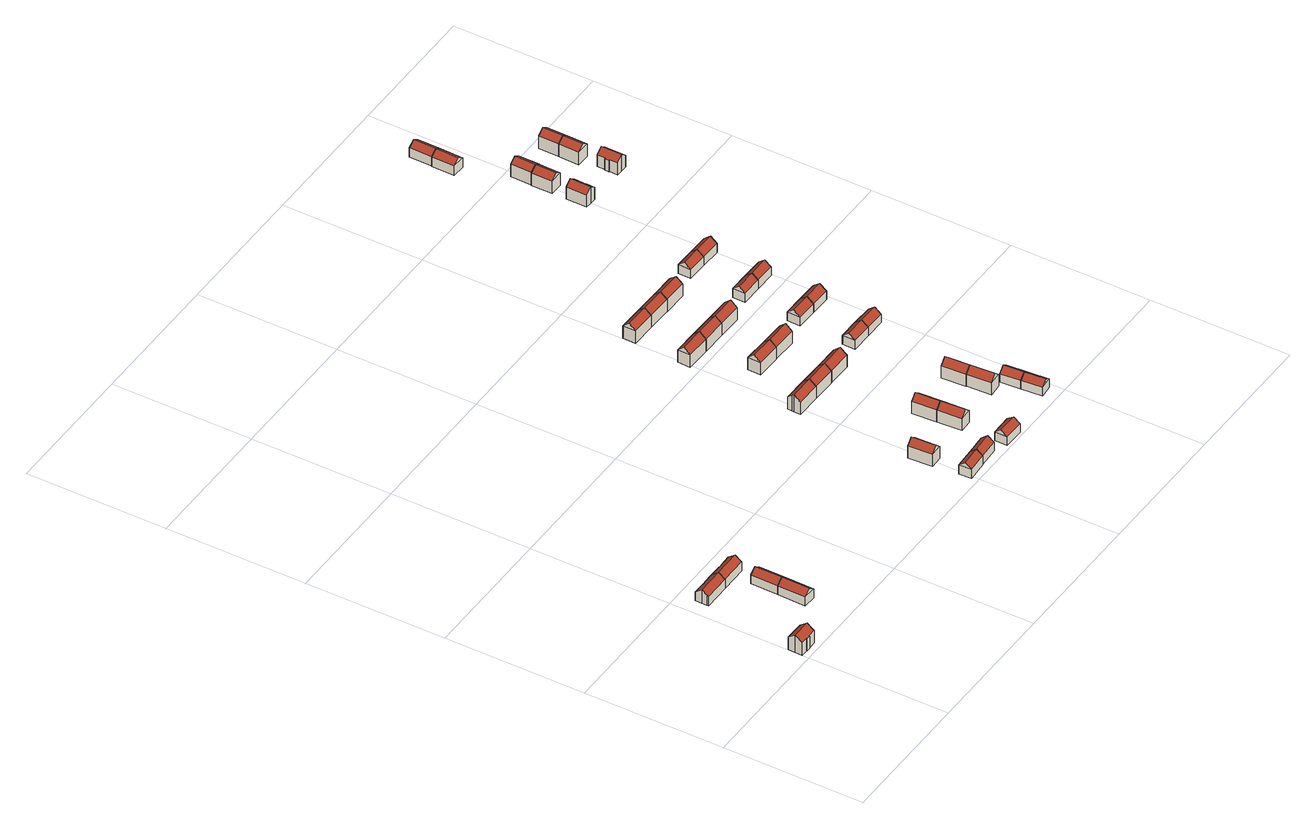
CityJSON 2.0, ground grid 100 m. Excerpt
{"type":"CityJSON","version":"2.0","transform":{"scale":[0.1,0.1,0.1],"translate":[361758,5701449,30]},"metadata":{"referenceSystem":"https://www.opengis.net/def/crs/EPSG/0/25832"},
"CityObjects":{
"building1":{"type":"Building","attributes":{"Geometrietyp2DReferenz":"3000","Gemeindeschluessel":"05113000","function":"31001_1010","yearOfConstruction":1959,"roofType":"3100","measuredHeight":13.71,"storeysAboveGround":3},"geometry":[{"type":"Solid","lod":"2","boundaries":[[[[0,1,2,3]],[[4,5,1,0]],[[6,7,5,4]],[[8,9,7,6]],[[10,11,9,8]],[[12,13,11,10]],[[14,15,13,12]],[[16,17,15,14]],[[18,19,17,16]],[[20,21,19,18]],[[3,2,21,20]],[[10,8,6,4,0,3,20,18,12]],[[16,14,12,18]],[[1,5,7,9,11,13,15,17,19,21,2]]]],"semantics":{"surfaces":[{"type":"WallSurface"},{"type":"RoofSurface"},{"type":"GroundSurface"}],"values":[[0,0,0,0,0,0,0,0,0,0,0,1,1,2]]}}]},
"building2":{"type":"Building","attributes":{"Geometrietyp2DReferenz":"3000","Gemeindeschluessel":"05113000","function":"31001_1010","yearOfConstruction":1959,"roofType":"3100","measuredHeight":10.8,"storeysAboveGround":2},"geometry":[{"type":"Solid","lod":"2","boundaries":[[[[22,23,24,25]],[[26,27,23,22]],[[28,29,27,26]],[[30,31,29,28]],[[32,33,31,30]],[[34,35,33,32]],[[36,37,35,34]],[[38,39,37,36]],[[40,41,39,38]],[[42,43,41,40]],[[25,24,43,42]],[[42,40,38,36,34,32,30,25]],[[28,26,22,25,30]],[[23,27,29,31,33,35,37,39,41,43,24]]]],"semantics":{"surfaces":[{"type":"WallSurface"},{"type":"RoofSurface"},{"type":"GroundSurface"}],"values":[[0,0,0,0,0,0,0,0,0,0,0,1,1,2]]}}]},
"building3":{"type":"Building","attributes":{"Geometrietyp2DReferenz":"3000","Gemeindeschluessel":"05113000","function":"31001_1010","yearOfConstruction":1959,"roofType":"3100","measuredHeight":10.66,"storeysAboveGround":2},"geometry":[{"type":"Solid","lod":"2","boundaries":[[[[44,45,46,47]],[[48,49,45,44]],[[50,51,49,48]],[[47,46,51,50]],[[44,52,48]],[[50,53,47]],[[47,53,52,44]],[[48,52,53,50]],[[45,49,51,46]]]],"semantics":{"surfaces":[{"type":"WallSurface"},{"type":"RoofSurface"},{"type":"GroundSurface"}],"values":[[0,0,0,0,0,0,1,1,2]]}}]},
"building4":{"type":"Building","attributes":{"Geometrietyp2DReferenz":"3000","Gemeindeschluessel":"05113000","function":"31001_1010","yearOfConstruction":1959,"roofType":"3100","measuredHeight":10.43,"storeysAboveGround":2},"geometry":[{"type":"Solid","lod":"2","boundaries":[[[[50,54,55,53]],[[56,57,54,50]],[[58,59,57,56]],[[60,61,59,58]],[[62,63,61,60]],[[47,64,63,62]],[[53,55,64,47]],[[56,50,53,58]],[[47,62,60,58,53]],[[54,57,59,61,63,64,55]]]],"semantics":{"surfaces":[{"type":"WallSurface"},{"type":"RoofSurface"},{"type":"GroundSurface"}],"values":[[0,0,0,0,0,0,0,1,1,2]]}}]},
"building5":{"type":"Building","attributes":{"Geometrietyp2DReferenz":"3000","Gemeindeschluessel":"05113000","function":"31001_1010","yearOfConstruction":1959,"roofType":"3100","measuredHeight":10.86,"storeysAboveGround":2},"geometry":[{"type":"Solid","lod":"2","boundaries":[[[[25,65,66,22]],[[42,67,65,25]],[[68,69,67,42]],[[70,71,69,68]],[[72,73,71,70]],[[74,75,73,72]],[[76,77,75,74]],[[78,79,77,76]],[[80,81,79,78]],[[82,83,81,80]],[[22,66,83,82]],[[76,74,72,70,68,42,25,78]],[[22,82,80,78,25]],[[65,67,69,71,73,75,77,79,81,83,66]]]],"semantics":{"surfaces":[{"type":"WallSurface"},{"type":"RoofSurface"},{"type":"GroundSurface"}],"values":[[0,0,0,0,0,0,0,0,0,0,0,1,1,2]]}}]},
"building6":{"type":"Building","attributes":{"Geometrietyp2DReferenz":"3000","Gemeindeschluessel":"05113000","function":"31001_1010","yearOfConstruction":1957,"roofType":"3100","measuredHeight":10.59,"storeysAboveGround":2},"geometry":[{"type":"Solid","lod":"2","boundaries":[[[[84,85,86,87]],[[88,89,85,84]],[[90,91,89,88]],[[87,86,91,90]],[[84,92,88]],[[90,93,87]],[[87,93,92,84]],[[88,92,93,90]],[[85,89,91,86]]]],"semantics":{"surfaces":[{"type":"WallSurface"},{"type":"RoofSurface"},{"type":"GroundSurface"}],"values":[[0,0,0,0,0,0,1,1,2]]}}]},
"building7":{"type":"Building","attributes":{"Geometrietyp2DReferenz":"3000","Gemeindeschluessel":"05113000","function":"31001_1010","yearOfConstruction":1957,"roofType":"3100","measuredHeight":13.42,"storeysAboveGround":3},"geometry":[{"type":"Solid","lod":"2","boundaries":[[[[94,95,96,97]],[[98,99,95,94]],[[100,101,99,98]],[[97,96,101,100]],[[94,102,98]],[[100,103,97]],[[97,103,102,94]],[[98,102,103,100]],[[95,99,101,96]]]],"semantics":{"surfaces":[{"type":"WallSurface"},{"type":"RoofSurface"},{"type":"GroundSurface"}],"values":[[0,0,0,0,0,0,1,1,2]]}}]},
"building8":{"type":"Building","attributes":{"Geometrietyp2DReferenz":"3000","Gemeindeschluessel":"05113000","function":"31001_1010","yearOfConstruction":1957,"roofType":"3100","measuredHeight":10.44,"storeysAboveGround":2},"geometry":[{"type":"Solid","lod":"2","boundaries":[[[[87,104,105,106]],[[90,107,104,87]],[[108,109,107,90]],[[106,105,109,108]],[[87,93,90]],[[108,110,106]],[[106,110,93,87]],[[90,93,110,108]],[[104,107,109,105]]]],"semantics":{"surfaces":[{"type":"WallSurface"},{"type":"RoofSurface"},{"type":"GroundSurface"}],"values":[[0,0,0,0,0,0,1,1,2]]}}]},
"building9":{"type":"Building","attributes":{"Geometrietyp2DReferenz":"3000","Gemeindeschluessel":"05113000","function":"31001_1010","yearOfConstruction":1957,"roofType":"3100","measuredHeight":13.71,"storeysAboveGround":3},"geometry":[{"type":"Solid","lod":"2","boundaries":[[[[111,112,113,114]],[[115,116,112,111]],[[117,118,116,115]],[[119,120,118,117]],[[121,122,120,119]],[[123,124,122,121]],[[114,113,124,123]],[[114,123,121,111]],[[119,117,115,111,121]],[[112,116,118,120,122,124,113]]]],"semantics":{"surfaces":[{"type":"WallSurface"},{"type":"RoofSurface"},{"type":"GroundSurface"}],"values":[[0,0,0,0,0,0,0,1,1,2]]}}]},
"building10":{"type":"Building","attributes":{"Geometrietyp2DReferenz":"3000","Gemeindeschluessel":"05113000","function":"31001_1010","yearOfConstruction":1957,"roofType":"3100","measuredHeight":10.47,"storeysAboveGround":2},"geometry":[{"type":"Solid","lod":"2","boundaries":[[[[125,126,127,128]],[[129,130,126,125]],[[131,132,130,129]],[[128,127,132,131]],[[125,133,129]],[[131,134,128]],[[128,134,133,125]],[[129,133,134,131]],[[126,130,132,127]]]],"semantics":{"surfaces":[{"type":"WallSurface"},{"type":"RoofSurface"},{"type":"GroundSurface"}],"values":[[0,0,0,0,0,0,1,1,2]]}}]},
"building11":{"type":"Building","attributes":{"Geometrietyp2DReferenz":"3000","Gemeindeschluessel":"05113000","function":"31001_1010","yearOfConstruction":1957,"roofType":"3100","measuredHeight":13.42,"storeysAboveGround":3},"geometry":[{"type":"Solid","lod":"2","boundaries":[[[[135,136,137,138]],[[139,140,136,135]],[[141,142,140,139]],[[138,137,142,141]],[[135,143,139]],[[141,144,138]],[[138,144,143,135]],[[139,143,144,141]],[[136,140,142,137]]]],"semantics":{"surfaces":[{"type":"WallSurface"},{"type":"RoofSurface"},{"type":"GroundSurface"}],"values":[[0,0,0,0,0,0,1,1,2]]}}]},
"building12":{"type":"Building","attributes":{"Geometrietyp2DReferenz":"3000","Gemeindeschluessel":"05113000","function":"31001_1010","yearOfConstruction":1957,"roofType":"3100","measuredHeight":13.41,"storeysAboveGround":3},"geometry":[{"type":"Solid","lod":"2","boundaries":[[[[138,137,145,146]],[[141,142,137,138]],[[147,148,142,141]],[[146,145,148,147]],[[138,144,141]],[[147,149,146]],[[146,149,144,138]],[[141,144,149,147]],[[137,142,148,145]]]],"semantics":{"surfaces":[{"type":"WallSurface"},{"type":"RoofSurface"},{"type":"GroundSurface"}],"values":[[0,0,0,0,0,0,1,1,2]]}}]},
"building13":{"type":"Building","attributes":{"Geometrietyp2DReferenz":"3000","Gemeindeschluessel":"05113000","function":"31001_1010","yearOfConstruction":1958,"roofType":"3100","measuredHeight":13.55,"storeysAboveGround":3},"geometry":[{"type":"Solid","lod":"2","boundaries":[[[[150,151,152,119]],[[153,154,151,150]],[[123,155,154,153]],[[119,152,155,123]],[[150,156,153]],[[123,121,119]],[[119,121,156,150]],[[153,156,121,123]],[[151,154,155,152]]]],"semantics":{"surfaces":[{"type":"WallSurface"},{"type":"RoofSurface"},{"type":"GroundSurface"}],"values":[[0,0,0,0,0,0,1,1,2]]}}]},
"building14":{"type":"Building","attributes":{"Geometrietyp2DReferenz":"3000","Gemeindeschluessel":"05113000","function":"31001_1010","yearOfConstruction":1957,"roofType":"3100","measuredHeight":13.8,"storeysAboveGround":3},"geometry":[{"type":"Solid","lod":"2","boundaries":[[[[157,158,159,160]],[[161,162,158,157]],[[163,164,162,161]],[[160,159,164,163]],[[157,165,161]],[[163,166,160]],[[160,166,165,157]],[[161,165,166,163]],[[158,162,164,159]]]],"semantics":{"surfaces":[{"type":"WallSurface"},{"type":"RoofSurface"},{"type":"GroundSurface"}],"values":[[0,0,0,0,0,0,1,1,2]]}}]},
"building15":{"type":"Building","attributes":{"Geometrietyp2DReferenz":"3000","Gemeindeschluessel":"05113000","function":"31001_1010","yearOfConstruction":1957,"roofType":"3100","measuredHeight":13.67,"storeysAboveGround":3},"geometry":[{"type":"Solid","lod":"2","boundaries":[[[[167,168,169,170]],[[171,172,168,167]],[[173,174,172,171]],[[170,169,174,173]],[[167,175,171]],[[173,176,170]],[[170,176,175,167]],[[171,175,176,173]],[[168,172,174,169]]]],"semantics":{"surfaces":[{"type":"WallSurface"},{"type":"RoofSurface"},{"type":"GroundSurface"}],"values":[[0,0,0,0,0,0,1,1,2]]}}]},
"building16":{"type":"Building","attributes":{"Geometrietyp2DReferenz":"3000","Gemeindeschluessel":"05113000","function":"31001_1010","yearOfConstruction":1958,"roofType":"3100","measuredHeight":13.43,"storeysAboveGround":3},"geometry":[{"type":"Solid","lod":"2","boundaries":[[[[177,178,179,150]],[[180,181,178,177]],[[153,182,181,180]],[[150,179,182,153]],[[177,183,180]],[[153,156,150]],[[150,156,183,177]],[[180,183,156,153]],[[178,181,182,179]]]],"semantics":{"surfaces":[{"type":"WallSurface"},{"type":"RoofSurface"},{"type":"GroundSurface"}],"values":[[0,0,0,0,0,0,1,1,2]]}}]},
"building17":{"type":"Building","attributes":{"Geometrietyp2DReferenz":"3000","Gemeindeschluessel":"05113000","function":"31001_1010","yearOfConstruction":1957,"roofType":"3100","measuredHeight":13.74,"storeysAboveGround":3},"geometry":[{"type":"Solid","lod":"2","boundaries":[[[[184,185,186,187]],[[188,189,185,184]],[[190,191,189,188]],[[187,186,191,190]],[[184,192,188]],[[190,193,187]],[[187,193,192,184]],[[188,192,193,190]],[[185,189,191,186]]]],"semantics":{"surfaces":[{"type":"WallSurface"},{"type":"RoofSurface"},{"type":"GroundSurface"}],"values":[[0,0,0,0,0,0,1,1,2]]}}]},
"building18":{"type":"Building","attributes":{"Geometrietyp2DReferenz":"3000","Gemeindeschluessel":"05113000","function":"31001_1010","yearOfConstruction":1957,"roofType":"3100","measuredHeight":13.67,"storeysAboveGround":3},"geometry":[{"type":"Solid","lod":"2","boundaries":[[[[194,195,196,157]],[[197,198,195,194]],[[161,199,198,197]],[[157,196,199,161]],[[194,200,197]],[[161,165,157]],[[157,165,200,194]],[[197,200,165,161]],[[195,198,199,196]]]],"semantics":{"surfaces":[{"type":"WallSurface"},{"type":"RoofSurface"},{"type":"GroundSurface"}],"values":[[0,0,0,0,0,0,1,1,2]]}}]},
"building19":{"type":"Building","attributes":{"Geometrietyp2DReferenz":"3000","Gemeindeschluessel":"05113000","function":"31001_1010","yearOfConstruction":1957,"roofType":"3100","measuredHeight":13.4,"storeysAboveGround":3},"geometry":[{"type":"Solid","lod":"2","boundaries":[[[[201,202,203,204]],[[205,206,202,201]],[[207,208,206,205]],[[204,203,208,207]],[[201,209,205]],[[207,210,204]],[[204,210,209,201]],[[205,209,210,207]],[[202,206,208,203]]]],"semantics":{"surfaces":[{"type":"WallSurface"},{"type":"RoofSurface"},{"type":"GroundSurface"}],"values":[[0,0,0,0,0,0,1,1,2]]}}]},
"building20":{"type":"Building","attributes":{"Geometrietyp2DReferenz":"3000","Gemeindeschluessel":"05113000","function":"31001_1010","yearOfConstruction":1957,"roofType":"3100","measuredHeight":13.56,"storeysAboveGround":3},"geometry":[{"type":"Solid","lod":"2","boundaries":[[[[211,212,213,167]],[[214,215,212,211]],[[171,216,215,214]],[[167,213,216,171]],[[211,217,214]],[[171,175,167]],[[167,175,217,211]],[[214,217,175,171]],[[212,215,216,213]]]],"semantics":{"surfaces":[{"type":"WallSurface"},{"type":"RoofSurface"},{"type":"GroundSurface"}],"values":[[0,0,0,0,0,0,1,1,2]]}}]},
"building21":{"type":"Building","attributes":{"Geometrietyp2DReferenz":"3000","Gemeindeschluessel":"05113000","function":"31001_1010","yearOfConstruction":1957,"roofType":"3100","measuredHeight":13.49,"storeysAboveGround":3},"geometry":[{"type":"Solid","lod":"2","boundaries":[[[[204,218,219,220]],[[207,221,218,204]],[[222,223,221,207]],[[220,219,223,222]],[[204,210,207]],[[222,224,220]],[[220,224,210,204]],[[207,210,224,222]],[[218,221,223,219]]]],"semantics":{"surfaces":[{"type":"WallSurface"},{"type":"RoofSurface"},{"type":"GroundSurface"}],"values":[[0,0,0,0,0,0,1,1,2]]}}]},
"building22":{"type":"Building","attributes":{"Geometrietyp2DReferenz":"3000","Gemeindeschluessel":"05113000","function":"31001_1010","yearOfConstruction":1957,"roofType":"3100","measuredHeight":10.37,"storeysAboveGround":2},"geometry":[{"type":"Solid","lod":"2","boundaries":[[[[225,226,227,228]],[[229,230,226,225]],[[231,232,230,229]],[[228,227,232,231]],[[225,233,229]],[[231,234,228]],[[228,234,233,225]],[[229,233,234,231]],[[226,230,232,227]]]],"semantics":{"surfaces":[{"type":"WallSurface"},{"type":"RoofSurface"},{"type":"GroundSurface"}],"values":[[0,0,0,0,0,0,1,1,2]]}}]},
"building23":{"type":"Building","attributes":{"Geometrietyp2DReferenz":"3000","Gemeindeschluessel":"05113000","function":"31001_1010","yearOfConstruction":1957,"roofType":"3100","measuredHeight":13.65,"storeysAboveGround":3},"geometry":[{"type":"Solid","lod":"2","boundaries":[[[[192,235,236,188]],[[184,237,235,192]],[[238,239,237,184]],[[240,241,239,238]],[[242,243,241,240]],[[188,236,243,242]],[[188,242,240,192]],[[238,184,192,240]],[[235,237,239,241,243,236]]]],"semantics":{"surfaces":[{"type":"WallSurface"},{"type":"RoofSurface"},{"type":"GroundSurface"}],"values":[[0,0,0,0,0,0,1,1,2]]}}]},
"building24":{"type":"Building","attributes":{"Geometrietyp2DReferenz":"3000","Gemeindeschluessel":"05113000","function":"31001_1010","yearOfConstruction":1957,"roofType":"3100","measuredHeight":10.38,"storeysAboveGround":2},"geometry":[{"type":"Solid","lod":"2","boundaries":[[[[228,227,244,245]],[[231,232,227,228]],[[246,247,232,231]],[[245,244,247,246]],[[228,234,231]],[[246,248,245]],[[245,248,234,228]],[[231,234,248,246]],[[227,232,247,244]]]],"semantics":{"surfaces":[{"type":"WallSurface"},{"type":"RoofSurface"},{"type":"GroundSurface"}],"values":[[0,0,0,0,0,0,1,1,2]]}}]},
"building25":{"type":"Building","attributes":{"Geometrietyp2DReferenz":"3000","Gemeindeschluessel":"05113000","function":"31001_1010","yearOfConstruction":1957,"roofType":"3100","measuredHeight":13.63,"storeysAboveGround":3},"geometry":[{"type":"Solid","lod":"2","boundaries":[[[[249,250,195,194]],[[251,252,250,249]],[[197,198,252,251]],[[194,195,198,197]],[[249,253,251]],[[197,200,194]],[[194,200,253,249]],[[251,253,200,197]],[[250,252,198,195]]]],"semantics":{"surfaces":[{"type":"WallSurface"},{"type":"RoofSurface"},{"type":"GroundSurface"}],"values":[[0,0,0,0,0,0,1,1,2]]}}]},
"building26":{"type":"Building","attributes":{"Geometrietyp2DReferenz":"3000","Gemeindeschluessel":"05113000","function":"31001_1010","yearOfConstruction":1957,"roofType":"3100","measuredHeight":10.64,"storeysAboveGround":2},"geometry":[{"type":"Solid","lod":"2","boundaries":[[[[254,255,256,257]],[[258,259,255,254]],[[260,261,259,258]],[[257,256,261,260]],[[254,262,258]],[[260,263,257]],[[257,263,262,254]],[[258,262,263,260]],[[255,259,261,256]]]],"semantics":{"surfaces":[{"type":"WallSurface"},{"type":"RoofSurface"},{"type":"GroundSurface"}],"values":[[0,0,0,0,0,0,1,1,2]]}}]},
"building27":{"type":"Building","attributes":{"Geometrietyp2DReferenz":"3000","Gemeindeschluessel":"05113000","function":"31001_1010","yearOfConstruction":1957,"roofType":"3100","measuredHeight":13.68,"storeysAboveGround":3},"geometry":[{"type":"Solid","lod":"2","boundaries":[[[[264,265,266,238]],[[267,268,265,264]],[[242,269,268,267]],[[238,266,269,242]],[[264,270,267]],[[242,240,238]],[[238,240,270,264]],[[267,270,240,242]],[[265,268,269,266]]]],"semantics":{"surfaces":[{"type":"WallSurface"},{"type":"RoofSurface"},{"type":"GroundSurface"}],"values":[[0,0,0,0,0,0,1,1,2]]}}]},
"building28":{"type":"Building","attributes":{"Geometrietyp2DReferenz":"3000","Gemeindeschluessel":"05113000","function":"31001_1010","yearOfConstruction":1957,"roofType":"3100","measuredHeight":10.66,"storeysAboveGround":2},"geometry":[{"type":"Solid","lod":"2","boundaries":[[[[271,272,273,274]],[[275,276,272,271]],[[277,278,276,275]],[[274,273,278,277]],[[271,279,275]],[[277,280,274]],[[274,280,279,271]],[[275,279,280,277]],[[272,276,278,273]]]],"semantics":{"surfaces":[{"type":"WallSurface"},{"type":"RoofSurface"},{"type":"GroundSurface"}],"values":[[0,0,0,0,0,0,1,1,2]]}}]},
"building29":{"type":"Building","attributes":{"Geometrietyp2DReferenz":"3000","Gemeindeschluessel":"05113000","function":"31001_1010","yearOfConstruction":1957,"roofType":"3100","measuredHeight":10.37,"storeysAboveGround":2},"geometry":[{"type":"Solid","lod":"2","boundaries":[[[[281,282,283,254]],[[284,285,282,281]],[[258,286,285,284]],[[254,283,286,258]],[[281,287,284]],[[258,262,254]],[[254,262,287,281]],[[284,287,262,258]],[[282,285,286,283]]]],"semantics":{"surfaces":[{"type":"WallSurface"},{"type":"RoofSurface"},{"type":"GroundSurface"}],"values":[[0,0,0,0,0,0,1,1,2]]}}]},
"building30":{"type":"Building","attributes":{"Geometrietyp2DReferenz":"3000","Gemeindeschluessel":"05113000","function":"31001_1010","yearOfConstruction":1957,"roofType":"3100","measuredHeight":10.66,"storeysAboveGround":2},"geometry":[{"type":"Solid","lod":"2","boundaries":[[[[288,289,290,291]],[[292,293,289,288]],[[294,295,293,292]],[[291,290,295,294]],[[288,296,292]],[[294,297,291]],[[291,297,296,288]],[[292,296,297,294]],[[289,293,295,290]]]],"semantics":{"surfaces":[{"type":"WallSurface"},{"type":"RoofSurface"},{"type":"GroundSurface"}],"values":[[0,0,0,0,0,0,1,1,2]]}}]},
"building31":{"type":"Building","attributes":{"Geometrietyp2DReferenz":"3000","Gemeindeschluessel":"05113000","function":"31001_1010","yearOfConstruction":1957,"roofType":"3100","measuredHeight":10.38,"storeysAboveGround":2},"geometry":[{"type":"Solid","lod":"2","boundaries":[[[[298,299,300,271]],[[301,302,299,298]],[[275,303,302,301]],[[271,300,303,275]],[[298,304,301]],[[275,279,271]],[[271,279,304,298]],[[301,304,279,275]],[[299,302,303,300]]]],"semantics":{"surfaces":[{"type":"WallSurface"},{"type":"RoofSurface"},{"type":"GroundSurface"}],"values":[[0,0,0,0,0,0,1,1,2]]}}]},
"building32":{"type":"Building","attributes":{"Geometrietyp2DReferenz":"3000","Gemeindeschluessel":"05113000","function":"31001_1010","yearOfConstruction":1957,"roofType":"3100","measuredHeight":10.72,"storeysAboveGround":2},"geometry":[{"type":"Solid","lod":"2","boundaries":[[[[305,306,307,308]],[[309,310,306,305]],[[311,312,310,309]],[[308,307,312,311]],[[305,313,309]],[[311,314,308]],[[308,314,313,305]],[[309,313,314,311]],[[306,310,312,307]]]],"semantics":{"surfaces":[{"type":"WallSurface"},{"type":"RoofSurface"},{"type":"GroundSurface"}],"values":[[0,0,0,0,0,0,1,1,2]]}}]},
"building33":{"type":"Building","attributes":{"Geometrietyp2DReferenz":"3000","Gemeindeschluessel":"05113000","function":"31001_1010","yearOfConstruction":1957,"roofType":"3100","measuredHeight":10.46,"storeysAboveGround":2},"geometry":[{"type":"Solid","lod":"2","boundaries":[[[[315,316,317,288]],[[318,319,316,315]],[[292,320,319,318]],[[288,317,320,292]],[[315,321,318]],[[292,296,288]],[[288,296,321,315]],[[318,321,296,292]],[[316,319,320,317]]]],"semantics":{"surfaces":[{"type":"WallSurface"},{"type":"RoofSurface"},{"type":"GroundSurface"}],"values":[[0,0,0,0,0,0,1,1,2]]}}]},
"building34":{"type":"Building","attributes":{"Geometrietyp2DReferenz":"3000","Gemeindeschluessel":"05113000","function":"31001_1010","yearOfConstruction":1957,"roofType":"3100","measuredHeight":10.63,"storeysAboveGround":2},"geometry":[{"type":"Solid","lod":"2","boundaries":[[[[322,323,306,305]],[[324,325,323,322]],[[309,310,325,324]],[[305,306,310,309]],[[322,326,324]],[[309,313,305]],[[305,313,326,322]],[[324,326,313,309]],[[323,325,310,306]]]],"semantics":{"surfaces":[{"type":"WallSurface"},{"type":"RoofSurface"},{"type":"GroundSurface"}],"values":[[0,0,0,0,0,0,1,1,2]]}}]},
"building35":{"type":"Building","attributes":{"Geometrietyp2DReferenz":"3000","Gemeindeschluessel":"05113000","function":"31001_1010","yearOfConstruction":1955,"roofType":"3100","measuredHeight":13.12,"storeysAboveGround":3},"geometry":[{"type":"Solid","lod":"2","boundaries":[[[[327,328,329,330]],[[331,332,328,327]],[[333,334,332,331]],[[335,336,334,333]],[[337,338,336,335]],[[339,340,338,337]],[[341,342,340,339]],[[343,344,342,341]],[[345,346,344,343]],[[330,329,346,345]],[[331,327,330,333]],[[345,343,341,339,337,335,333,330]],[[328,332,334,336,338,340,342,344,346,329]]]],"semantics":{"surfaces":[{"type":"WallSurface"},{"type":"RoofSurface"},{"type":"GroundSurface"}],"values":[[0,0,0,0,0,0,0,0,0,0,1,1,2]]}}]},
"building36":{"type":"Building","attributes":{"Geometrietyp2DReferenz":"3000","Gemeindeschluessel":"05113000","function":"31001_1010","yearOfConstruction":1950,"roofType":"3100","measuredHeight":13.05,"storeysAboveGround":3},"geometry":[{"type":"Solid","lod":"2","boundaries":[[[[347,348,349,350]],[[351,352,348,347]],[[353,354,352,351]],[[350,349,354,353]],[[347,355,351]],[[353,356,350]],[[350,356,355,347]],[[351,355,356,353]],[[348,352,354,349]]]],"semantics":{"surfaces":[{"type":"WallSurface"},{"type":"RoofSurface"},{"type":"GroundSurface"}],"values":[[0,0,0,0,0,0,1,1,2]]}}]},
"building37":{"type":"Building","attributes":{"Geometrietyp2DReferenz":"3000","Gemeindeschluessel":"05113000","function":"31001_1010","yearOfConstruction":1950,"roofType":"3100","measuredHeight":10.8,"storeysAboveGround":2},"geometry":[{"type":"Solid","lod":"2","boundaries":[[[[357,358,359,360]],[[361,362,358,357]],[[363,364,362,361]],[[360,359,364,363]],[[357,365,361]],[[363,366,360]],[[360,366,365,357]],[[361,365,366,363]],[[358,362,364,359]]]],"semantics":{"surfaces":[{"type":"WallSurface"},{"type":"RoofSurface"},{"type":"GroundSurface"}],"values":[[0,0,0,0,0,0,1,1,2]]}}]},
"building38":{"type":"Building","attributes":{"Geometrietyp2DReferenz":"3000","Gemeindeschluessel":"05113000","function":"31001_1010","yearOfConstruction":1950,"roofType":"3100","measuredHeight":13.12,"storeysAboveGround":3},"geometry":[{"type":"Solid","lod":"2","boundaries":[[[[367,368,369,370]],[[371,372,368,367]],[[373,374,372,371]],[[370,369,374,373]],[[367,375,371]],[[373,376,370]],[[370,376,375,367]],[[371,375,376,373]],[[368,372,374,369]]]],"semantics":{"surfaces":[{"type":"WallSurface"},{"type":"RoofSurface"},{"type":"GroundSurface"}],"values":[[0,0,0,0,0,0,1,1,2]]}}]},
"building39":{"type":"Building","attributes":{"Geometrietyp2DReferenz":"3000","Gemeindeschluessel":"05113000","function":"31001_1010","yearOfConstruction":1950,"roofType":"3100","measuredHeight":10.46,"storeysAboveGround":2},"geometry":[{"type":"Solid","lod":"2","boundaries":[[[[360,377,378,379]],[[363,380,377,360]],[[381,382,380,363]],[[379,378,382,381]],[[360,366,363]],[[381,383,379]],[[379,383,366,360]],[[363,366,383,381]],[[377,380,382,378]]]],"semantics":{"surfaces":[{"type":"WallSurface"},{"type":"RoofSurface"},{"type":"GroundSurface"}],"values":[[0,0,0,0,0,0,1,1,2]]}}]},
"building40":{"type":"Building","attributes":{"Geometrietyp2DReferenz":"3000","Gemeindeschluessel":"05113000","function":"31001_1010","yearOfConstruction":1955,"roofType":"3100","measuredHeight":12.88,"storeysAboveGround":3},"geometry":[{"type":"Solid","lod":"2","boundaries":[[[[384,385,386,387]],[[388,389,385,384]],[[390,391,389,388]],[[392,393,391,390]],[[394,395,393,392]],[[396,397,395,394]],[[398,399,397,396]],[[400,401,399,398]],[[402,403,401,400]],[[387,386,403,402]],[[387,402,400,398,396,394,392,384]],[[390,388,384,392]],[[385,389,391,393,395,397,399,401,403,386]]]],"semantics":{"surfaces":[{"type":"WallSurface"},{"type":"RoofSurface"},{"type":"GroundSurface"}],"values":[[0,0,0,0,0,0,0,0,0,0,1,1,2]]}}]},
"building41":{"type":"Building","attributes":{"Geometrietyp2DReferenz":"3000","Gemeindeschluessel":"05113000","function":"31001_1010","yearOfConstruction":1950,"roofType":"3100","measuredHeight":13.29,"storeysAboveGround":3},"geometry":[{"type":"Solid","lod":"2","boundaries":[[[[404,405,406,407]],[[408,409,405,404]],[[410,411,409,408]],[[407,406,411,410]],[[404,412,408]],[[410,413,407]],[[407,413,412,404]],[[408,412,413,410]],[[405,409,411,406]]]],"semantics":{"surfaces":[{"type":"WallSurface"},{"type":"RoofSurface"},{"type":"GroundSurface"}],"values":[[0,0,0,0,0,0,1,1,2]]}}]},
"building42":{"type":"Building","attributes":{"Geometrietyp2DReferenz":"3000","Gemeindeschluessel":"05113000","function":"31001_1010","yearOfConstruction":1950,"roofType":"3100","measuredHeight":13.13,"storeysAboveGround":3},"geometry":[{"type":"Solid","lod":"2","boundaries":[[[[407,414,415,416]],[[410,417,414,407]],[[418,419,417,410]],[[416,415,419,418]],[[407,413,410]],[[418,420,416]],[[416,420,413,407]],[[410,413,420,418]],[[414,417,419,415]]]],"semantics":{"surfaces":[{"type":"WallSurface"},{"type":"RoofSurface"},{"type":"GroundSurface"}],"values":[[0,0,0,0,0,0,1,1,2]]}}]}
},
"vertices":[
[85,50,102],[85,50,2],[143,49,2],[143,49,102],[85,46,99],[85,46,2],[57,47,99],[57,47,2],[57,51,102],[57,51,2],[5,52,102],[5,52,2],[6,102,139],[6,102,2],[7,152,102],[7,152,2],[146,150,102],[146,150,2],[144,99,139],[144,99,2],[144,69,117],[144,69,2],
[284,773,92],[284,773,21],[284,819,21],[284,819,129],[89,773,92],[89,773,21],[89,783,101],[89,783,21],[90,819,129],[90,819,21],[90,869,90],[90,869,21],[176,869,90],[176,869,21],[176,866,92],[176,866,21],[200,866,92],[200,866,21],[200,869,90],[200,869,21],[284,869,90],[284,869,21],
[498,270,85],[498,270,14],[501,472,14],[501,472,85],[405,272,85],[405,272,14],[408,473,85],[408,473,14],[451,271,121],[455,473,121],
[408,473,17],[455,473,17],[411,667,85],[411,667,17],[457,666,121],[457,666,17],[461,666,118],[461,666,17],[503,665,85],[503,665,17],[501,472,17],
[284,819,20],[284,773,20],[284,869,20],[369,869,90],[369,869,20],[369,866,92],[369,866,20],[393,866,92],[393,866,20],[393,869,90],[393,869,20],[478,870,90],[478,870,20],[479,820,129],[479,820,20],[479,784,101],[479,784,20],[479,773,92],[479,773,20],
[1968,37,89],[1968,37,19],[2114,45,19],[2114,45,89],[1963,127,89],[1963,127,19],[2109,135,89],[2109,135,19],[1965,82,125],[2112,90,125],
[2026,301,117],[2026,301,22],[2016,476,22],[2016,476,117],[1936,296,117],[1936,296,22],[1926,470,117],[1926,470,22],[1981,298,156],[1971,473,156],
[2114,45,20],[2261,53,20],[2261,53,89],[2109,135,20],[2256,144,89],[2256,144,20],[2259,98,125],
[1925,1284,171],[1925,1284,34],[1925,1236,34],[1925,1236,130],[1926,1299,158],[1926,1299,34],[1926,1332,130],[1926,1332,34],[2104,1330,130],[2104,1330,34],[2103,1282,171],[2103,1282,34],[2103,1234,130],[2103,1234,34],
[2492,101,93],[2492,101,24],[2344,103,24],[2344,103,93],[2491,8,93],[2491,8,24],[2343,10,93],[2343,10,24],[2491,54,129],[2343,57,129],
[2407,323,122],[2407,323,27],[2397,498,27],[2397,498,122],[2316,318,122],[2316,318,27],[2305,493,122],[2305,493,27],[2362,320,161],[2351,496,161],
[2386,674,27],[2386,674,122],[2295,668,122],[2295,668,27],[2340,671,161],
[2280,1327,130],[2280,1327,36],[2104,1330,36],[2279,1232,130],[2279,1232,36],[2103,1234,36],[2279,1280,171],
[2119,2125,149],[2119,2125,51],[1941,2128,51],[1941,2128,149],[2117,2033,149],[2117,2033,51],[1939,2037,149],[1939,2037,51],[2118,2079,189],[1940,2082,189],
[2289,1726,139],[2289,1726,43],[2112,1730,43],[2112,1730,139],[2287,1632,139],[2287,1632,43],[2110,1636,139],[2110,1636,43],[2288,1679,180],[2111,1683,180],
[2458,1325,130],[2458,1325,37],[2280,1327,37],[2457,1230,130],[2457,1230,37],[2279,1232,37],[2458,1278,171],
[2125,2523,160],[2125,2523,63],[1949,2526,63],[1949,2526,160],[2123,2430,160],[2123,2430,63],[1948,2433,160],[1948,2433,63],[2124,2476,200],[1949,2480,200],
[2298,2122,149],[2298,2122,52],[2119,2125,52],[2296,2030,149],[2296,2030,52],[2117,2033,52],[2297,2076,189],
[2789,346,126],[2789,346,33],[2778,521,33],[2778,521,126],[2696,340,126],[2696,340,33],[2685,515,126],[2685,515,33],[2743,343,167],[2731,518,167],
[2468,1721,139],[2468,1721,44],[2289,1726,44],[2466,1627,139],[2466,1627,44],[2287,1632,44],[2467,1674,180],
[2778,521,32],[2766,694,32],[2766,694,126],[2685,515,32],[2673,688,126],[2673,688,32],[2720,691,167],
[2938,74,101],[2938,74,34],[2926,221,34],[2926,221,101],[2847,66,101],[2847,66,34],[2835,214,101],[2835,214,34],[2893,70,138],[2880,218,138],
[2124,2476,64],[2123,2430,64],[2125,2523,64],[2305,2520,160],[2305,2520,64],[2304,2473,200],[2304,2473,64],[2303,2426,160],[2303,2426,64],
[2914,367,34],[2914,367,101],[2823,360,101],[2823,360,34],[2868,363,138],
[2475,2119,149],[2475,2119,52],[2473,2026,149],[2473,2026,52],[2474,2073,189],
[2768,1360,115],[2768,1360,45],[2619,1362,45],[2619,1362,115],[2766,1267,115],[2766,1267,45],[2617,1269,115],[2617,1269,45],[2767,1313,152],[2618,1315,152],
[2482,2516,160],[2482,2516,63],[2305,2520,63],[2481,2423,160],[2481,2423,63],[2303,2426,63],[2481,2469,200],
[2777,1760,121],[2777,1760,52],[2627,1763,52],[2627,1763,121],[2775,1665,121],[2775,1665,52],[2625,1668,121],[2625,1668,52],[2776,1712,159],[2626,1715,159],
[2916,1357,115],[2916,1357,48],[2768,1360,48],[2914,1265,115],[2914,1265,48],[2766,1267,48],[2915,1311,152],
[2783,2156,131],[2783,2156,60],[2634,2158,60],[2634,2158,131],[2782,2066,131],[2782,2066,60],[2633,2068,131],[2633,2068,60],[2783,2111,167],[2634,2113,167],
[2924,1757,121],[2924,1757,55],[2777,1760,55],[2922,1662,121],[2922,1662,55],[2775,1665,55],[2923,1710,159],
[2790,2553,140],[2790,2553,71],[2643,2555,71],[2643,2555,140],[2789,2460,140],[2789,2460,71],[2641,2462,140],[2641,2462,71],[2789,2507,178],[2642,2509,178],
[2931,2154,131],[2931,2154,62],[2783,2156,62],[2930,2064,131],[2930,2064,62],[2782,2066,62],[2931,2109,167],
[2940,2551,140],[2940,2551,71],[2938,2457,140],[2938,2457,71],[2939,2504,178],
[2870,3349,183],[2870,3349,89],[2914,3349,89],[2914,3349,220],[2872,3499,183],[2872,3499,89],[2917,3498,220],[2917,3498,89],[2962,3497,183],[2962,3497,89],[2961,3439,183],[2961,3439,89],[2966,3439,179],[2966,3439,89],[2965,3406,179],[2965,3406,89],[2961,3406,183],[2961,3406,89],[2959,3348,183],[2959,3348,89],
[2962,3596,189],[2962,3596,90],[2964,3746,90],[2964,3746,189],[2868,3597,189],[2868,3597,90],[2870,3747,189],[2870,3747,90],[2915,3597,221],[2917,3746,221],
[2793,4192,170],[2793,4192,94],[2796,4356,94],[2796,4356,170],[2698,4195,170],[2698,4195,94],[2701,4358,170],[2701,4358,94],[2745,4194,202],[2749,4357,202],
[2964,3747,191],[2964,3747,92],[2966,3895,92],[2966,3895,191],[2870,3748,191],[2870,3748,92],[2872,3897,191],[2872,3897,92],[2917,3747,223],[2919,3896,223],
[2796,4356,98],[2799,4518,98],[2799,4518,170],[2701,4358,98],[2704,4520,170],[2704,4520,98],[2752,4519,202],
[3276,3496,221],[3276,3496,92],[3232,3497,92],[3232,3497,184],[3320,3495,184],[3320,3495,92],[3317,3345,184],[3317,3345,92],[3274,3345,221],[3274,3345,92],[3230,3346,184],[3230,3346,92],[3231,3407,184],[3231,3407,92],[3226,3407,181],[3226,3407,92],[3227,3438,181],[3227,3438,92],[3231,3438,184],[3231,3438,92],
[3279,3596,193],[3279,3596,94],[3282,3744,94],[3282,3744,193],[3183,3598,193],[3183,3598,94],[3186,3745,193],[3186,3745,94],[3231,3597,227],[3234,3745,227],
[3282,3744,95],[3284,3890,95],[3284,3890,193],[3186,3745,95],[3188,3890,193],[3188,3890,95],[3236,3890,227]
]}
